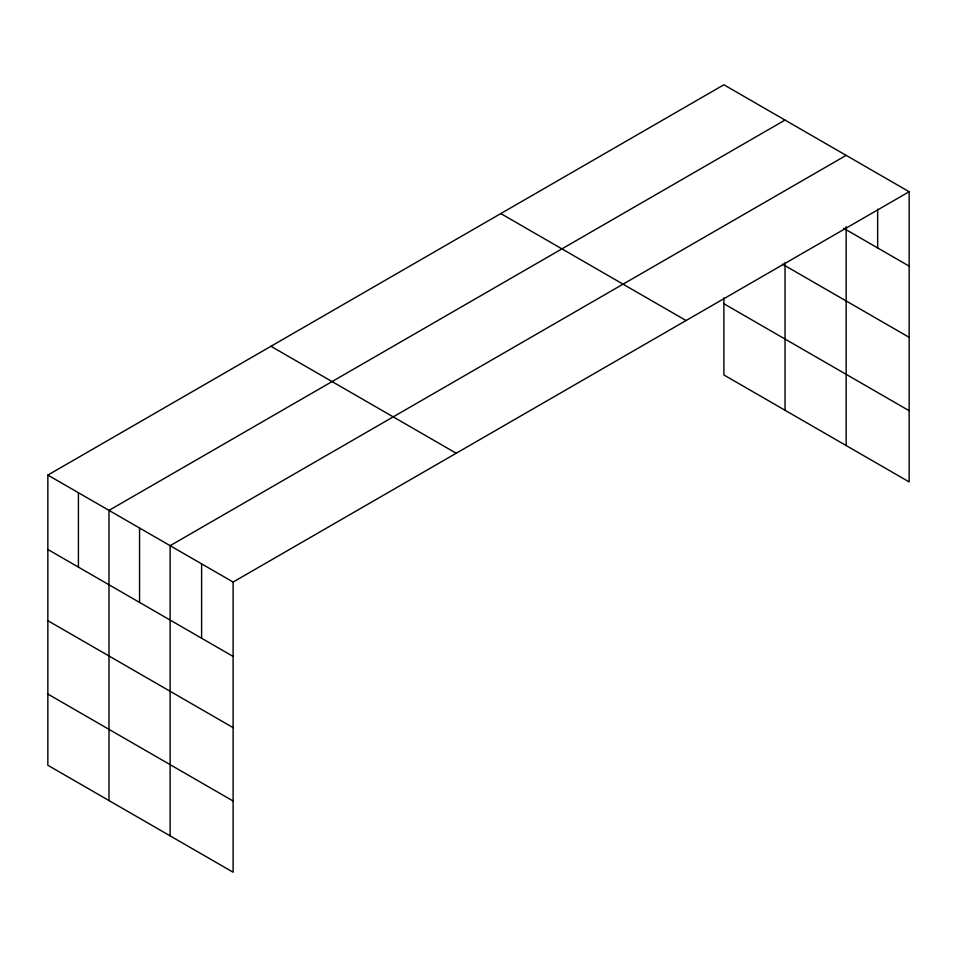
<?xml version="1.0" encoding="UTF-8"?>
<svg xmlns="http://www.w3.org/2000/svg" width="957" height="957" viewBox="0 0 957 957"><rect width="100%" height="100%" fill="white"/><g stroke="black" fill="none" stroke-linecap="round" stroke-linejoin="round"><path stroke-width="1.44" d="M47.85 475.079L233.113 582.047L233.113 872.222L47.85 765.265L47.85 475.079L723.887 84.778L909.15 191.735L909.15 481.921L723.887 374.953L723.887 297.878M785.027 120.068L108.99 510.38L108.99 800.566M846.155 155.369L170.119 545.681L170.119 835.856M233.113 582.047L909.15 191.735M843.619 228.28L909.15 266.118M782.479 264.204L909.15 337.331M723.887 303.74L909.15 410.709M500.798 213.578L686.061 320.535M270.939 346.278L456.202 453.235M47.85 549.474L233.113 656.43M47.85 620.686L233.113 727.643M47.85 694.052L233.113 801.009M877.653 209.26L877.653 247.935M846.155 226.785L846.155 445.555M785.027 262.708L785.027 410.254M201.616 563.864L201.616 638.247M139.555 528.025L139.555 602.42M78.414 492.735L78.414 567.118"/></g></svg>
